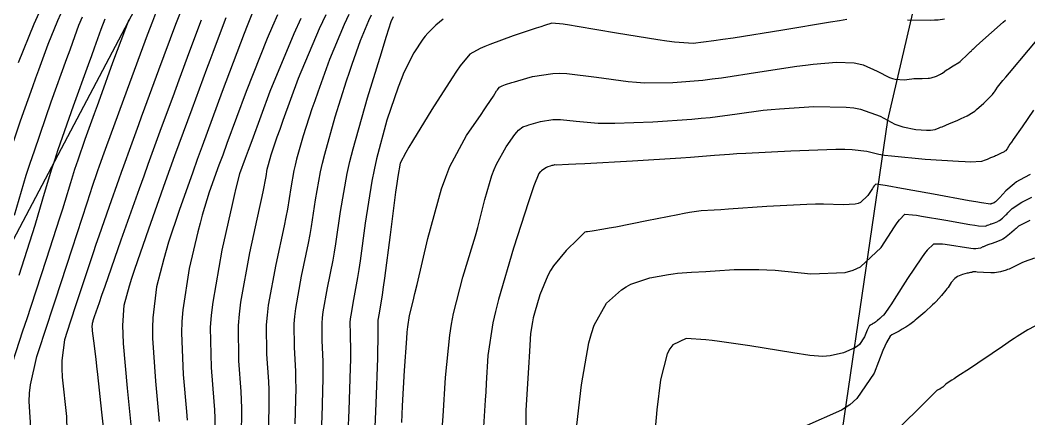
# Model space of a CAD drawing. Header units: metres. Extents: x 837475 to 838479, y 1189012 to 1191015.
# Drawn here: x 838110.1 to 838242, y 1190327.2 to 1190379.3 of the extents above; entities that cross this region are included whole.
import ezdxf

# ---------------------------------------------------------------- set-up
doc = ezdxf.new("R2010")
doc.units = ezdxf.units.M
doc.header["$LTSCALE"] = 0.3
for name, color, linetype in [('CORREDORVIA', 70, 'Continuous'), ('COTAS 10', 1, 'Continuous'), ('COTAS INT', 252, 'Continuous'), ('VIA1', 50, 'Continuous')]:
    doc.layers.add(name, color=color, linetype=linetype)

msp = doc.modelspace()

# ---------------------------------------------------------------- linework, layer by layer
at = {"layer": 'CORREDORVIA'}
msp.add_lwpolyline([(838157.03, 1190996.19), (838237.17, 1190821.34), (838237, 1190602.88), (838240.03, 1190437.2), (838223.54, 1190366.27), (838212.2, 1190288.92), (838221.4, 1189997.88), (837954.54, 1189509.17), (837751.16, 1189231.38), (837593.19, 1189234.4), (837744.49, 1189686.61), (837750.28, 1189933.97), (837723.62, 1190051.52), (837726.09, 1190134.48), (837885.38, 1190229.43), (837983.18, 1190344.12), (837817.55, 1190502.19), (837798.03, 1190660.17), (837963.57, 1190795.98), (837910.68, 1191000.96)], close=True, dxfattribs=at)
at = {"layer": 'COTAS 10'}
for points in [[(838111.55, 1190325.4), (838111.3, 1190329.5), (838111.36, 1190330.59), (838111.47, 1190331.67), (838112.31, 1190335.4), (838113.73, 1190339.74), (838114.21, 1190341.21), (838114.73, 1190342.79), (838116.91, 1190349.45), (838118.89, 1190355.48), (838119.28, 1190356.67), (838119.6, 1190357.65), (838120.2, 1190359.45), (838120.33, 1190359.84), (838120.37, 1190359.94), (838120.4, 1190360.03), (838120.5, 1190360.31), (838121.12, 1190361.99), (838121.47, 1190362.97), (838121.91, 1190364.16), (838124.15, 1190370.31), (838126.79, 1190377.42), (838127.48, 1190379.23), (838128.15, 1190380.95)], [(838112.56, 1190380.27), (838111.9, 1190378.81), (838109.85, 1190373.77)], [(838143.78, 1190380.05), (838143.11, 1190378.57), (838142.41, 1190376.96), (838139.67, 1190370), (838137.16, 1190363.22), (838136.61, 1190361.72), (838136.12, 1190360.38), (838134.86, 1190356.88), (838133.94, 1190353.86), (838133.66, 1190352.82), (838133.37, 1190351.7), (838132.23, 1190346.88), (838131.38, 1190341.48), (838131.27, 1190339.98), (838131.21, 1190338.48), (838131.44, 1190333.05), (838131.89, 1190328.2), (838131.97, 1190327.07)], [(838149.31, 1190321.84), (838149.6, 1190327.47), (838149.74, 1190332.57), (838149.75, 1190333.71), (838149.75, 1190334.74), (838149.62, 1190337.47), (838149.6, 1190339.73), (838149.66, 1190340.46), (838149.75, 1190341.23), (838150.32, 1190344.35), (838151.04, 1190347.96), (838151.23, 1190349.03), (838151.41, 1190350.13), (838152.01, 1190354.35), (838152.89, 1190359.32), (838153.25, 1190360.88), (838153.66, 1190362.53), (838155.53, 1190369.17), (838157.35, 1190375.07), (838157.71, 1190376.25), (838158.02, 1190377.24), (838158.65, 1190379.17), (838158.92, 1190379.82)], [(838242.62, 1190367.56), (838241.12, 1190365.42), (838239.95, 1190363.75), (838239.72, 1190363.41), (838239.53, 1190363.13), (838239.15, 1190362.53), (838238.95, 1190362.28), (838238.86, 1190362.21), (838238.76, 1190362.14), (838238.3, 1190361.9), (838237.78, 1190361.67), (838237.63, 1190361.6), (838237.49, 1190361.54), (838237, 1190361.34), (838236.53, 1190361.14), (838236.27, 1190361.04), (838235.81, 1190360.85), (838234.39, 1190360.79), (838233.67, 1190360.82), (838232.8, 1190360.86), (838228.43, 1190361.15), (838224.03, 1190361.55), (838223.13, 1190361.66), (838222.38, 1190361.77), (838220.82, 1190362.17), (838218.91, 1190362.41), (838217.93, 1190362.43), (838216.76, 1190362.43), (838210.89, 1190362.23), (838205.02, 1190361.93), (838203.84, 1190361.86), (838202.85, 1190361.8), (838200.89, 1190361.64), (838198.83, 1190361.46), (838197.77, 1190361.39), (838196.5, 1190361.31), (838190.19, 1190360.93), (838183.97, 1190360.58), (838182.78, 1190360.52), (838181.81, 1190360.47), (838180.19, 1190360.4), (838180.05, 1190360.42), (838180.02, 1190360.42), (838179.98, 1190360.42), (838179.88, 1190360.4), (838179.75, 1190360.36), (838179.7, 1190360.35), (838179.64, 1190360.33), (838179.4, 1190360.26), (838179.1, 1190360.16), (838179.02, 1190360.11), (838178.93, 1190360.07), (838178.59, 1190359.86), (838178.28, 1190359.63), (838178.2, 1190359.57), (838178.13, 1190359.51), (838177.92, 1190359.32), (838177.3, 1190357.71), (838176.98, 1190356.76), (838176.59, 1190355.59), (838174.62, 1190349.54), (838172.65, 1190342.84), (838172.26, 1190341.26), (838171.93, 1190339.8), (838171.29, 1190335.51), (838171.07, 1190331.84), (838171, 1190330.76), (838170.93, 1190329.67), (838170.68, 1190325.51)], [(838243.8, 1190339.86), (838241.86, 1190338.86), (838240.46, 1190337.99), (838240.1, 1190337.76), (838239.74, 1190337.52), (838238.54, 1190336.71), (838237.2, 1190335.78), (838236.76, 1190335.49), (838236.29, 1190335.17), (838234.35, 1190333.88), (838232.59, 1190332.72), (838232.24, 1190332.49), (838231.94, 1190332.3), (838231.34, 1190331.91), (838231.14, 1190331.77), (838231.09, 1190331.73), (838231.04, 1190331.69), (838230.89, 1190331.53), (838230.75, 1190331.39), (838230.71, 1190331.36), (838230.68, 1190331.32), (838230.54, 1190331.23), (838230.41, 1190331.16), (838230.37, 1190331.14), (838230.34, 1190331.12), (838230.22, 1190331.07), (838230.12, 1190331.02), (838230.1, 1190331.01), (838230.07, 1190331), (838229.98, 1190330.94), (838229.19, 1190330.16), (838228.71, 1190329.69), (838228.13, 1190329.11), (838225.1, 1190326.09)]]:
    msp.add_lwpolyline(points, dxfattribs=at)
at = {"layer": 'COTAS INT'}
for points in [[(838108.41, 1190361.01), (838110.17, 1190366.2), (838111.79, 1190370.68), (838112.19, 1190371.79), (838112.57, 1190372.85), (838113.8, 1190376.2), (838115.06, 1190379.28), (838115.46, 1190380.17)], [(838118.22, 1190379.74), (838117.76, 1190378.63), (838116.97, 1190376.44), (838116.61, 1190375.44), (838116.18, 1190374.27), (838114.15, 1190368.63), (838111.94, 1190362.24), (838111.4, 1190360.61), (838110.89, 1190359.03), (838109.33, 1190353.8)], [(838121.19, 1190379.48), (838120.69, 1190378.12), (838119.81, 1190375.69), (838119.44, 1190374.68), (838119.03, 1190373.52), (838117.08, 1190368.12), (838115.07, 1190362.39), (838114.61, 1190361.02), (838114.2, 1190359.75), (838113.04, 1190355.96), (838112.04, 1190352.5), (838111.71, 1190351.44), (838111.37, 1190350.33), (838109.97, 1190345.96)], [(838131.14, 1190380.52), (838130.45, 1190378.76), (838128.2, 1190372.79), (838126.39, 1190367.82), (838125.97, 1190366.68), (838125.6, 1190365.65), (838124.54, 1190362.79), (838123.62, 1190360.27), (838123.32, 1190359.45), (838123.01, 1190358.58), (838121.75, 1190355.01), (838120.4, 1190351.1), (838120.03, 1190350.02), (838119.66, 1190348.93), (838118.36, 1190345.01), (838117.21, 1190341.48), (838116.93, 1190340.64), (838116.68, 1190339.86), (838115.92, 1190337.56), (838115.57, 1190334.86), (838115.58, 1190333.83), (838115.63, 1190332.69), (838116.18, 1190327.56), (838116.32, 1190322)], [(838124.75, 1190325.58), (838124.17, 1190331.27), (838123.66, 1190337.09), (838123.59, 1190338.34), (838123.56, 1190339.43), (838123.71, 1190342.09), (838124.43, 1190344.61), (838124.75, 1190345.63), (838125.13, 1190346.78), (838126.95, 1190352.09), (838129.14, 1190358.26), (838129.75, 1190359.96), (838130.37, 1190361.65), (838132.61, 1190367.75), (838134.55, 1190372.97), (838134.97, 1190374.12), (838135.35, 1190375.14), (838136.31, 1190377.75), (838137.05, 1190379.69)], [(838140.49, 1190380.35), (838139.79, 1190378.6), (838139.4, 1190377.59), (838138.94, 1190376.35), (838136.56, 1190370), (838133.92, 1190362.86), (838133.29, 1190361.12), (838132.69, 1190359.49), (838130.91, 1190354.48), (838129.53, 1190350.32), (838129.2, 1190349.23), (838128.9, 1190348.16), (838127.97, 1190344.48), (838127.47, 1190340.46), (838127.43, 1190339.16), (838127.44, 1190337.79), (838127.81, 1190332.16), (838128.32, 1190326.89)], [(838146.82, 1190379.56), (838145.89, 1190377.56), (838142.79, 1190370), (838140.4, 1190363.59), (838139.93, 1190362.32), (838139.54, 1190361.27), (838138.81, 1190359.28), (838138.34, 1190357.4), (838138.11, 1190356.42), (838137.84, 1190355.24), (838136.5, 1190349.28), (838135.3, 1190342.5), (838135.11, 1190340.8), (838134.99, 1190339.18), (838135.08, 1190333.93), (838135.46, 1190329.51), (838135.52, 1190328.4), (838135.57, 1190327.34), (838135.57, 1190323.93)], [(838139.08, 1190324.82), (838139.11, 1190328.65), (838139.08, 1190329.72), (838139.03, 1190330.81), (838138.71, 1190334.82), (838138.67, 1190339.45), (838138.8, 1190340.94), (838138.98, 1190342.51), (838140.15, 1190348.93), (838141.42, 1190354.72), (838141.67, 1190355.9), (838141.88, 1190356.89), (838142.27, 1190358.93), (838142.44, 1190359.87), (838142.51, 1190360.17), (838142.58, 1190360.48), (838142.94, 1190361.74), (838143.74, 1190364.09), (838144.11, 1190365.1), (838144.53, 1190366.26), (838146.54, 1190371.74), (838149.28, 1190378.26), (838150.15, 1190380.08)], [(838153.1, 1190380.06), (838152.49, 1190378.78), (838150.58, 1190374.21), (838149.03, 1190369.92), (838148.64, 1190368.82), (838148.28, 1190367.75), (838147.14, 1190364.21), (838146.27, 1190361.16), (838146.09, 1190360.41), (838145.92, 1190359.69), (838145.52, 1190357.41), (838145.06, 1190354.64), (838144.86, 1190353.61), (838144.63, 1190352.47), (838143.54, 1190347.41), (838142.57, 1190342.08), (838142.42, 1190340.78), (838142.31, 1190339.54), (838142.35, 1190335.7), (838142.6, 1190332.12), (838142.64, 1190331.05), (838142.65, 1190329.95), (838142.58, 1190325.7)], [(838146.09, 1190326.59), (838146.2, 1190331.26), (838146.19, 1190332.38), (838146.17, 1190333.43), (838145.98, 1190336.59), (838145.96, 1190339.64), (838146.04, 1190340.62), (838146.16, 1190341.65), (838146.93, 1190345.88), (838147.83, 1190350.22), (838148.04, 1190351.32), (838148.23, 1190352.39), (838148.76, 1190355.88), (838149.41, 1190359.5), (838149.67, 1190360.64), (838149.96, 1190361.84), (838151.33, 1190366.69), (838152.81, 1190371.41), (838153.18, 1190372.54), (838153.52, 1190373.58), (838154.61, 1190376.69), (838155.71, 1190379.3), (838156.06, 1190380.03)], [(838108.69, 1190333.23), (838110.5, 1190338.74), (838111.03, 1190340.34), (838111.56, 1190341.97), (838113.58, 1190348.11), (838115.33, 1190353.51), (838115.7, 1190354.67), (838116.02, 1190355.68), (838116.75, 1190358.11), (838117.29, 1190359.88), (838117.49, 1190360.48), (838117.7, 1190361.11), (838118.64, 1190363.79), (838119.84, 1190367.13), (838120.22, 1190368.18), (838120.63, 1190369.29), (838122.26, 1190373.79), (838123.94, 1190378.3), (838124.36, 1190379.42)], [(838133.8, 1190379.35), (838132.26, 1190375.27), (838130.87, 1190371.48), (838130.47, 1190370.4), (838130.07, 1190369.31), (838128.57, 1190365.27), (838126.83, 1190360.5), (838126.28, 1190358.96), (838125.69, 1190357.32), (838123.31, 1190350.58), (838121.19, 1190344.55), (838120.78, 1190343.36), (838120.44, 1190342.39), (838119.81, 1190340.58), (838119.68, 1190340.17), (838119.65, 1190340.07), (838119.62, 1190339.98), (838119.53, 1190339.72), (838119.52, 1190339.24), (838119.53, 1190339.01), (838119.56, 1190338.74), (838119.72, 1190337.44), (838120.02, 1190335.05), (838120.13, 1190334.11), (838120.25, 1190333.03), (838120.78, 1190328.11), (838121.27, 1190323.43)], [(838165.45, 1190379.46), (838164.49, 1190378.7), (838163.41, 1190377.63), (838163.09, 1190377.26), (838162.78, 1190376.84), (838161.58, 1190375.07), (838160.29, 1190372.51), (838159.92, 1190371.6), (838159.53, 1190370.6), (838158.08, 1190366.26), (838156.73, 1190361.22), (838156.42, 1190359.77), (838156.12, 1190358.31), (838155.25, 1190352.83), (838154.58, 1190347.88), (838154.41, 1190346.75), (838154.25, 1190345.71), (838153.71, 1190342.83), (838153.34, 1190340.8), (838153.28, 1190340.3), (838153.24, 1190339.83), (838153.26, 1190338.36), (838153.32, 1190336.04), (838153.31, 1190335.04), (838153.28, 1190333.87), (838153.1, 1190328.36), (838152.83, 1190322.47)], [(838218.22, 1190379.43), (838217.25, 1190379.27), (838216.06, 1190379.07), (838209.84, 1190378.04), (838203.35, 1190377), (838201.98, 1190376.8), (838200.81, 1190376.63), (838198.1, 1190376.31), (838195.66, 1190376.46), (838194.65, 1190376.59), (838193.49, 1190376.75), (838188.1, 1190377.63), (838182.94, 1190378.52), (838181.93, 1190378.68), (838181.1, 1190378.81), (838179.62, 1190378.96), (838178.67, 1190378.65), (838178.18, 1190378.48), (838177.58, 1190378.28), (838174.6, 1190377.28), (838171.52, 1190376.16), (838170.86, 1190375.9), (838170.29, 1190375.64), (838168.93, 1190374.88), (838167.67, 1190373.38), (838167.17, 1190372.66), (838166.59, 1190371.81), (838163.95, 1190367.67), (838161.43, 1190363.55), (838160.94, 1190362.73), (838160.53, 1190362.03), (838159.8, 1190360.65), (838159.51, 1190358.91), (838159.38, 1190357.99), (838159.22, 1190356.88), (838158.5, 1190351.3), (838157.76, 1190345.63), (838157.59, 1190344.46), (838157.45, 1190343.46), (838157.1, 1190341.3), (838156.93, 1190340.37), (838156.9, 1190340.14), (838156.89, 1190339.92), (838156.89, 1190339.24), (838156.89, 1190337.35), (838156.86, 1190336.36), (838156.83, 1190335.18), (838156.61, 1190329.24), (838156.35, 1190323.1)], [(838160.01, 1190326.78), (838160.06, 1190327.83), (838160.12, 1190328.95), (838160.39, 1190333.56), (838160.67, 1190337.73), (838160.74, 1190338.57), (838160.81, 1190339.28), (838161.02, 1190340.73), (838161.5, 1190342.62), (838161.73, 1190343.61), (838162.02, 1190344.8), (838163.42, 1190350.8), (838165.23, 1190357.31), (838165.77, 1190358.83), (838166.32, 1190360.23), (838168.47, 1190364.26), (838170.38, 1190367.02), (838170.79, 1190367.61), (838171.15, 1190368.14), (838171.99, 1190369.43), (838172.42, 1190370.1), (838172.52, 1190370.24), (838172.6, 1190370.35), (838172.78, 1190370.59), (838172.97, 1190370.69), (838173.05, 1190370.73), (838173.14, 1190370.76), (838173.57, 1190370.92), (838174.41, 1190371.19), (838174.77, 1190371.29), (838175.18, 1190371.42), (838177.1, 1190372), (838179.77, 1190372.39), (838180.64, 1190372.4), (838181.58, 1190372.37), (838185.46, 1190371.89), (838189.6, 1190371.32), (838190.69, 1190371.23), (838191.77, 1190371.17), (838195.46, 1190371.18), (838199.37, 1190371.52), (838200.58, 1190371.66), (838201.84, 1190371.82), (838206.85, 1190372.58), (838211.66, 1190373.31), (838212.78, 1190373.47), (838213.82, 1190373.59), (838216.86, 1190373.86), (838219.17, 1190373.75), (838219.76, 1190373.64), (838220.33, 1190373.5), (838222.19, 1190372.68), (838223.78, 1190371.87), (838224.17, 1190371.73), (838224.54, 1190371.62), (838225.72, 1190371.55), (838226.72, 1190371.68), (838226.98, 1190371.7), (838227.23, 1190371.71), (838228.07, 1190371.72), (838228.83, 1190371.75), (838229.03, 1190371.78), (838229.23, 1190371.82), (838229.91, 1190372.04), (838230.46, 1190372.3), (838230.59, 1190372.37), (838230.69, 1190372.43), (838230.96, 1190372.62), (838231.24, 1190372.84), (838231.36, 1190372.91), (838231.5, 1190373), (838232.12, 1190373.36), (838232.83, 1190373.82), (838233.02, 1190373.96), (838233.21, 1190374.11), (838233.86, 1190374.72), (838234.38, 1190375.24), (838234.48, 1190375.34), (838234.56, 1190375.42), (838234.69, 1190375.55), (838234.7, 1190375.56), (838234.71, 1190375.57), (838235.08, 1190375.91), (838235.61, 1190376.37), (838237.12, 1190377.73), (838238.65, 1190379.09), (838238.94, 1190379.35)], [(838165.35, 1190326.46), (838165.42, 1190327.6), (838165.73, 1190332.64), (838166.29, 1190338.16), (838166.52, 1190339.6), (838166.79, 1190341), (838168.02, 1190345.75), (838169.33, 1190350.04), (838169.65, 1190351.16), (838169.95, 1190352.24), (838170.88, 1190355.89), (838171.79, 1190359.05), (838172.08, 1190359.82), (838172.39, 1190360.54), (838173.65, 1190362.8), (838174.82, 1190364.39), (838175.08, 1190364.71), (838175.3, 1190364.96), (838175.85, 1190365.42), (838176.42, 1190365.58), (838176.65, 1190365.65), (838176.92, 1190365.73), (838178.15, 1190366.1), (838179.75, 1190366.37), (838180.24, 1190366.38), (838180.76, 1190366.38), (838182.82, 1190366.15), (838185.7, 1190365.89), (838186.73, 1190365.87), (838187.87, 1190365.88), (838192.82, 1190366.06), (838197.94, 1190366.41), (838199.18, 1190366.52), (838200.33, 1190366.64), (838203.88, 1190367.11), (838207.25, 1190367.56), (838208.31, 1190367.66), (838209.42, 1190367.76), (838213.88, 1190368.04), (838218.13, 1190367.99), (838219.11, 1190367.88), (838220.01, 1190367.72), (838222.57, 1190366.78), (838224.5, 1190365.77), (838225.02, 1190365.56), (838225.52, 1190365.39), (838227.23, 1190365.05), (838228.61, 1190364.98), (838228.91, 1190364.98), (838229.16, 1190364.98), (838229.76, 1190365.06), (838230.26, 1190365.26), (838230.45, 1190365.34), (838230.66, 1190365.42), (838231.61, 1190365.82), (838232.63, 1190366.25), (838232.89, 1190366.37), (838233.13, 1190366.48), (838233.93, 1190366.84), (838234.7, 1190367.3), (838234.93, 1190367.47), (838235.17, 1190367.67), (838236.12, 1190368.51), (838236.94, 1190369.32), (838237.1, 1190369.49), (838237.23, 1190369.62), (838237.47, 1190369.92), (838237.54, 1190370.04), (838237.56, 1190370.08), (838237.58, 1190370.11), (838237.67, 1190370.24), (838237.76, 1190370.37), (838237.78, 1190370.41), (838237.81, 1190370.45), (838237.92, 1190370.6), (838238.61, 1190371.44), (838239, 1190371.91), (838239.48, 1190372.48), (838241.96, 1190375.41), (838244.44, 1190378.39)], [(838230.98, 1190379.45), (838230.14, 1190379.33), (838229.67, 1190379.32), (838229.09, 1190379.31), (838226.15, 1190379.35)], [(838242.18, 1190359.16), (838240.76, 1190358.42), (838240.4, 1190358.2), (838240.06, 1190357.96), (838238.99, 1190357.02), (838238.2, 1190356.18), (838237.9, 1190355.87), (838237.62, 1190355.59), (838237.51, 1190355.51), (838237.47, 1190355.49), (838237.44, 1190355.47), (838237.32, 1190355.41), (838237.21, 1190355.38), (838237.18, 1190355.37), (838237.16, 1190355.36), (838237.1, 1190355.34), (838237.06, 1190355.32), (838237.04, 1190355.32), (838236.98, 1190355.28), (838235.8, 1190355.47), (838235.08, 1190355.59), (838234.19, 1190355.75), (838229.53, 1190356.6), (838224.86, 1190357.45), (838223.96, 1190357.61), (838223.22, 1190357.73), (838222, 1190357.92), (838221.77, 1190357.67), (838221.66, 1190357.52), (838221.54, 1190357.34), (838220.93, 1190356.41), (838220, 1190355.53), (838219.67, 1190355.39), (838219.31, 1190355.28), (838217.74, 1190355.22), (838215.14, 1190355.31), (838214.12, 1190355.29), (838212.97, 1190355.25), (838207.74, 1190354.97), (838202.73, 1190354.63), (838201.72, 1190354.57), (838200.87, 1190354.51), (838199.14, 1190354.41), (838197.64, 1190354.2), (838196.94, 1190354.07), (838196.1, 1190353.91), (838192.05, 1190353.11), (838187.99, 1190352.3), (838187.15, 1190352.14), (838186.44, 1190352.01), (838184.91, 1190351.75), (838184.32, 1190351.68), (838184.21, 1190351.67), (838184.11, 1190351.66), (838183.93, 1190351.62), (838183.54, 1190351.23), (838183.3, 1190351), (838183.02, 1190350.72), (838181.52, 1190349.24), (838179.87, 1190347.23), (838179.48, 1190346.62), (838179.12, 1190345.98), (838178.06, 1190343.45), (838177.35, 1190341.03), (838177.21, 1190340.46), (838177.09, 1190339.93), (838176.86, 1190338.38), (838176.71, 1190336.07), (838176.58, 1190333.9), (838176.24, 1190328.38), (838176.24, 1190321.84)], [(838182.9, 1190326.42), (838183.53, 1190331.68), (838184.49, 1190337.16), (838184.82, 1190338.38), (838185.19, 1190339.48), (838186.78, 1190342.36), (838188.74, 1190344.11), (838189.34, 1190344.49), (838189.97, 1190344.83), (838192.44, 1190345.66), (838194.89, 1190346.1), (838195.49, 1190346.19), (838196.07, 1190346.27), (838197.91, 1190346.42), (838199.76, 1190346.51), (838200.35, 1190346.55), (838200.97, 1190346.58), (838203.49, 1190346.74), (838206.69, 1190346.77), (838207.73, 1190346.73), (838208.85, 1190346.66), (838213.49, 1190346.2), (838218, 1190346.36), (838219.04, 1190346.68), (838219.99, 1190347.11), (838222.68, 1190349.65), (838224.43, 1190352.32), (838224.8, 1190352.84), (838225.11, 1190353.26), (838225.78, 1190353.98), (838226.8, 1190353.91), (838227.33, 1190353.84), (838227.96, 1190353.74), (838231.15, 1190353.19), (838234.3, 1190352.63), (838234.92, 1190352.54), (838235.43, 1190352.46), (838236.33, 1190352.41), (838236.51, 1190352.51), (838236.56, 1190352.53), (838236.61, 1190352.55), (838236.77, 1190352.61), (838236.97, 1190352.69), (838237.05, 1190352.71), (838237.13, 1190352.74), (838237.51, 1190352.86), (838237.93, 1190353.04), (838238.04, 1190353.11), (838238.16, 1190353.18), (838238.56, 1190353.48), (838238.99, 1190353.88), (838239.12, 1190354.01), (838239.26, 1190354.15), (838239.82, 1190354.72), (838241.09, 1190355.56), (838241.69, 1190355.88), (838242.39, 1190356.22)], [(838242.12, 1190353.17), (838240.64, 1190352.42), (838240.33, 1190352.12), (838240.21, 1190352.01), (838240.08, 1190351.89), (838239.49, 1190351.37), (838238.81, 1190350.85), (838238.61, 1190350.73), (838238.42, 1190350.62), (838237.7, 1190350.31), (838237.06, 1190350.1), (838236.91, 1190350.05), (838236.78, 1190350.01), (838236.43, 1190349.89), (838236.16, 1190349.78), (838236.08, 1190349.74), (838236, 1190349.7), (838235.69, 1190349.54), (838235.05, 1190349.46), (838234.76, 1190349.48), (838234.42, 1190349.51), (838231.07, 1190350.03), (838230.7, 1190350.07), (838230.37, 1190350.09), (838229.55, 1190350.05), (838228.7, 1190349.27), (838228.36, 1190348.83), (838227.96, 1190348.3), (838226.14, 1190345.57), (838224.39, 1190342.82), (838224.04, 1190342.28), (838223.75, 1190341.83), (838223.19, 1190341.01), (838222.98, 1190340.78), (838222.91, 1190340.71), (838222.83, 1190340.64), (838222.52, 1190340.35), (838222.22, 1190340.09), (838222.15, 1190340.04), (838222.09, 1190339.99), (838221.93, 1190339.87), (838221.82, 1190339.79), (838221.78, 1190339.77), (838221.75, 1190339.75), (838221.63, 1190339.68), (838221.52, 1190339.62), (838221.46, 1190339.58), (838221.36, 1190339.53), (838221.28, 1190339.49), (838221.26, 1190339.47), (838221.23, 1190339.46), (838221.16, 1190339.42), (838221.02, 1190339.17), (838220.95, 1190339.02), (838220.88, 1190338.85), (838220.53, 1190337.95), (838219.85, 1190336.96), (838219.58, 1190336.72), (838219.26, 1190336.5), (838217.77, 1190335.85), (838216.03, 1190335.47), (838215.56, 1190335.42), (838215.08, 1190335.39), (838213.38, 1190335.5), (838211.16, 1190335.86), (838205.54, 1190336.77), (838201.56, 1190337.36), (838200.62, 1190337.47), (838199.75, 1190337.56), (838197.22, 1190337.72), (838195.45, 1190336.91), (838195.06, 1190336.39), (838194.71, 1190335.74), (838193.84, 1190332.34), (838193.36, 1190328.4), (838193.27, 1190327.41), (838193.19, 1190326.47)], [(838242.74, 1190348.24), (838241.39, 1190347.74), (838241.08, 1190347.61), (838240.8, 1190347.49), (838240.03, 1190347.12), (838239.41, 1190346.82), (838239.22, 1190346.75), (838239.04, 1190346.69), (838238.31, 1190346.47), (838237.5, 1190346.34), (838237.26, 1190346.33), (838237.01, 1190346.32), (838236.05, 1190346.36), (838235.24, 1190346.43), (838235.08, 1190346.44), (838234.95, 1190346.45), (838234.72, 1190346.46), (838234.67, 1190346.44), (838234.66, 1190346.44), (838234.64, 1190346.43), (838234.58, 1190346.39), (838234.5, 1190346.36), (838234.48, 1190346.36), (838234.46, 1190346.35), (838234.39, 1190346.36), (838234.18, 1190346.33), (838234.07, 1190346.3), (838233.95, 1190346.27), (838233.33, 1190346.11), (838232.65, 1190345.83), (838232.49, 1190345.72), (838232.33, 1190345.59), (838231.86, 1190345.05), (838231.43, 1190344.41), (838231.29, 1190344.22), (838231.15, 1190344.04), (838230.6, 1190343.35), (838229.9, 1190342.59), (838229.67, 1190342.36), (838229.42, 1190342.12), (838228.38, 1190341.17), (838227.37, 1190340.31), (838227.15, 1190340.12), (838226.95, 1190339.96), (838226.42, 1190339.55), (838226.04, 1190339.3), (838225.93, 1190339.24), (838225.82, 1190339.17), (838225.43, 1190338.94), (838225.05, 1190338.72), (838224.95, 1190338.67), (838224.85, 1190338.62), (838224.54, 1190338.45), (838224.25, 1190338.29), (838224.18, 1190338.25), (838224.1, 1190338.21), (838223.85, 1190338.06), (838223.38, 1190337.23), (838223.17, 1190336.75), (838222.92, 1190336.17), (838221.76, 1190333.19), (838219.52, 1190329.88), (838218.58, 1190329.09), (838217.52, 1190328.36), (838212.58, 1190326.19)]]:
    msp.add_lwpolyline(points, dxfattribs=at)
at = {"layer": 'VIA1'}
msp.add_line((838092.2, 1190318.42), (838160.56, 1190447.85), dxfattribs=at)

doc.saveas('drawing.dxf')
